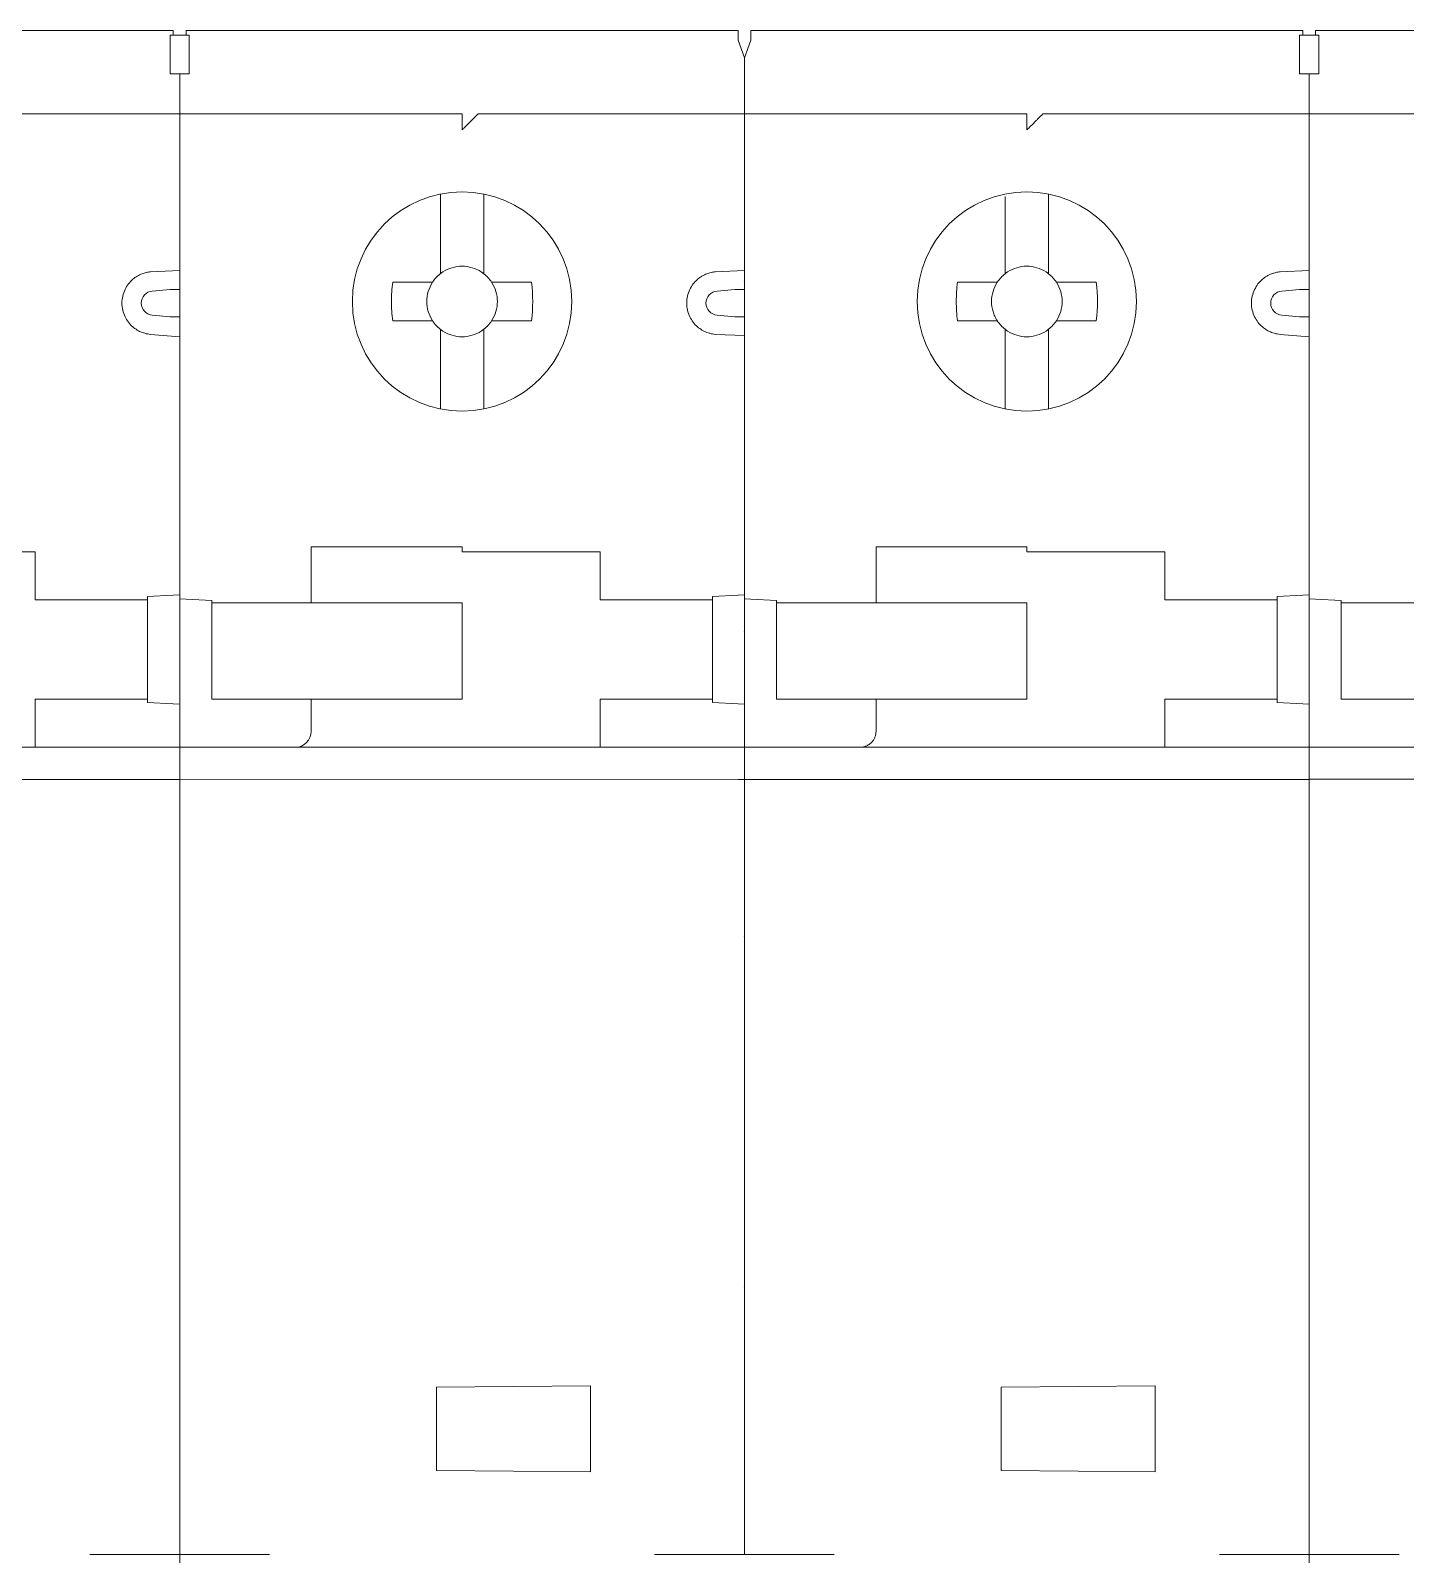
# Model space of a CAD drawing. Header units: millimetres. Extents: x 4137 to 6698, y 1400 to 3585.
# Drawn here: x 4425.37 to 4468.22, y 3019.04 to 3066.55 of the extents above; entities that cross this region are included whole.
import ezdxf

# ---------------------------------------------------------------- set-up
doc = ezdxf.new("R2010")
doc.units = ezdxf.units.MM
doc.layers.add('000-PI-Oprema', color=30, linetype='Continuous', lineweight=5)

msp = doc.modelspace()

# ---------------------------------------------------------------- linework, layer by layer
at = {"layer": '000-PI-Oprema', "color": 0, "lineweight": 0}
for p, q in [((4425.042, 3066.553), (4429.822, 3066.553)), ((4429.722, 3066.403), (4429.822, 3066.403)), ((4429.822, 3066.403), (4430.222, 3066.403)), ((4430.222, 3066.553), (4435.022, 3066.553)), ((4430.222, 3066.403), (4430.322, 3066.403)), ((4435.022, 3066.553), (4442.642, 3066.553)), ((4442.642, 3066.553), (4447.422, 3066.553)), ((4447.822, 3066.553), (4452.622, 3066.553)), ((4452.622, 3066.553), (4460.242, 3066.553)), ((4460.242, 3066.553), (4465.022, 3066.553)), ((4464.922, 3066.403), (4465.022, 3066.403)), ((4465.022, 3066.403), (4465.422, 3066.403)), ((4465.422, 3066.553), (4470.222, 3066.553)), ((4465.422, 3066.403), (4465.522, 3066.403)), ((4447.622, 3065.703), (4447.422, 3066.253)), ((4447.822, 3066.253), (4447.622, 3065.703)), ((4429.722, 3065.203), (4429.722, 3065.503)), ((4430.322, 3065.203), (4430.322, 3065.503)), ((4447.622, 3065.703), (4447.622, 3063.103)), ((4447.622, 3065.703), (4447.622, 3063.103)), ((4464.922, 3065.203), (4464.922, 3065.503)), ((4465.522, 3065.203), (4465.522, 3065.503)), ((4430.322, 3065.203), (4429.722, 3065.203)), ((4430.022, 3065.203), (4430.022, 3059.383)), ((4465.522, 3065.203), (4464.922, 3065.203)), ((4465.222, 3065.203), (4465.222, 3059.383)), ((4421.722, 3063.953), (4429.822, 3063.953)), ((4429.822, 3063.953), (4438.822, 3063.953)), ((4439.322, 3063.953), (4447.622, 3063.953)), ((4456.422, 3063.953), (4447.622, 3063.953)), ((4456.922, 3063.953), (4465.022, 3063.953)), ((4465.022, 3063.953), (4474.022, 3063.953)), ((4447.622, 3063.103), (4447.622, 3059.383)), ((4447.622, 3063.103), (4447.622, 3048.832)), ((4438.147, 3061.454), (4438.147, 3061.379)), ((4438.147, 3061.379), (4438.147, 3059.259)), ((4439.497, 3061.379), (4439.497, 3061.454)), ((4439.497, 3059.259), (4439.497, 3061.379)), ((4455.747, 3061.379), (4455.747, 3059.259)), ((4457.097, 3061.379), (4457.097, 3061.454)), ((4457.097, 3059.259), (4457.097, 3061.379)), ((4430.022, 3056.723), (4430.022, 3059.383)), ((4438.147, 3058.972), (4438.147, 3059.259)), ((4439.497, 3058.972), (4439.497, 3059.259)), ((4455.747, 3058.972), (4455.747, 3059.259)), ((4457.097, 3058.972), (4457.097, 3059.259)), ((4465.222, 3056.723), (4465.222, 3059.383)), ((4430.022, 3059.066), (4429.116, 3059.028)), ((4436.659, 3058.703), (4437.516, 3058.703)), ((4440.129, 3058.703), (4440.986, 3058.703)), ((4447.622, 3059.066), (4446.716, 3059.028)), ((4447.622, 3058.753), (4447.617, 3058.739)), ((4454.259, 3058.703), (4455.116, 3058.703)), ((4457.729, 3058.703), (4458.586, 3058.703)), ((4465.222, 3059.066), (4464.316, 3059.028)), ((4429.722, 3058.479), (4429.168, 3058.43)), ((4447.322, 3058.479), (4446.768, 3058.43)), ((4447.622, 3058.479), (4447.622, 3057.627)), ((4464.922, 3058.479), (4464.368, 3058.43)), ((4429.722, 3057.627), (4429.168, 3057.676)), ((4436.659, 3057.503), (4437.516, 3057.503)), ((4440.986, 3057.503), (4440.129, 3057.503)), ((4447.322, 3057.627), (4446.768, 3057.676)), ((4454.259, 3057.503), (4455.116, 3057.503)), ((4458.586, 3057.503), (4457.729, 3057.503)), ((4464.922, 3057.627), (4464.368, 3057.676)), ((4429.116, 3057.078), (4430.022, 3056.999)), ((4438.147, 3056.947), (4438.147, 3057.235)), ((4438.147, 3056.947), (4438.147, 3054.827)), ((4439.497, 3056.947), (4439.497, 3057.235)), ((4439.497, 3054.827), (4439.497, 3056.947)), ((4446.716, 3057.078), (4447.622, 3057.04)), ((4455.747, 3056.947), (4455.747, 3057.235)), ((4455.747, 3056.947), (4455.747, 3054.827)), ((4457.097, 3056.947), (4457.097, 3057.235)), ((4457.097, 3054.827), (4457.097, 3056.947)), ((4464.316, 3057.078), (4465.222, 3056.999)), ((4430.022, 3056.723), (4430.022, 3048.956)), ((4447.622, 3056.723), (4447.622, 3048.956)), ((4465.222, 3056.723), (4465.222, 3048.956)), ((4438.147, 3054.827), (4438.147, 3054.752)), ((4439.497, 3054.752), (4439.497, 3054.827)), ((4455.747, 3054.827), (4455.747, 3054.752)), ((4457.097, 3054.752), (4457.097, 3054.827)), ((4447.622, 3052.803), (4447.617, 3052.808)), ((4447.627, 3052.603), (4447.622, 3052.603)), ((4421.222, 3050.303), (4425.522, 3050.303)), ((4425.522, 3050.303), (4425.522, 3048.803)), ((4438.822, 3050.453), (4434.122, 3050.453)), ((4434.122, 3048.703), (4434.122, 3050.453)), ((4438.822, 3050.303), (4438.822, 3050.453)), ((4443.122, 3050.303), (4438.822, 3050.303)), ((4443.122, 3048.803), (4443.122, 3050.303)), ((4451.722, 3050.453), (4456.422, 3050.453)), ((4451.722, 3048.703), (4451.722, 3050.453)), ((4456.422, 3050.453), (4456.422, 3050.303)), ((4456.422, 3050.303), (4460.722, 3050.303)), ((4460.722, 3050.303), (4460.722, 3048.803)), ((4425.922, 3048.803), (4425.522, 3048.803)), ((4425.922, 3048.803), (4429.022, 3048.803)), ((4429.022, 3048.903), (4429.822, 3048.945)), ((4429.022, 3048.803), (4429.022, 3048.903)), ((4429.022, 3045.703), (4429.022, 3048.803)), ((4429.822, 3048.945), (4430.022, 3048.956)), ((4430.022, 3048.956), (4430.022, 3048.832)), ((4430.022, 3048.832), (4430.222, 3048.821)), ((4430.022, 3048.803), (4430.022, 3048.832)), ((4430.022, 3048.803), (4430.022, 3045.551)), ((4430.222, 3048.821), (4431.022, 3048.779)), ((4431.022, 3048.779), (4431.022, 3048.703)), ((4431.022, 3048.703), (4434.122, 3048.703)), ((4431.022, 3048.703), (4431.022, 3045.703)), ((4434.122, 3048.703), (4434.522, 3048.703)), ((4434.522, 3048.703), (4438.822, 3048.703)), ((4438.822, 3048.703), (4438.822, 3045.703)), ((4443.522, 3048.803), (4443.122, 3048.803)), ((4446.622, 3048.803), (4443.522, 3048.803)), ((4447.422, 3048.945), (4446.622, 3048.903)), ((4446.622, 3048.803), (4446.622, 3048.903)), ((4446.622, 3045.703), (4446.622, 3048.803)), ((4447.622, 3048.956), (4447.422, 3048.945)), ((4447.622, 3048.956), (4447.622, 3045.551)), ((4447.822, 3048.821), (4447.622, 3048.832)), ((4447.622, 3044.627), (4447.622, 3048.803)), ((4447.822, 3048.821), (4448.622, 3048.779)), ((4448.622, 3048.779), (4448.622, 3048.703)), ((4448.622, 3048.703), (4451.722, 3048.703)), ((4448.622, 3048.703), (4448.622, 3045.703)), ((4451.722, 3048.703), (4452.122, 3048.703)), ((4452.122, 3048.703), (4456.422, 3048.703)), ((4456.422, 3048.703), (4456.422, 3045.703)), ((4461.122, 3048.803), (4460.722, 3048.803)), ((4461.122, 3048.803), (4464.222, 3048.803)), ((4464.222, 3048.903), (4465.022, 3048.945)), ((4464.222, 3048.803), (4464.222, 3048.903)), ((4464.222, 3045.703), (4464.222, 3048.803)), ((4465.022, 3048.945), (4465.222, 3048.956)), ((4465.222, 3048.956), (4465.222, 3048.832)), ((4465.222, 3048.832), (4465.422, 3048.821)), ((4465.222, 3048.803), (4465.222, 3048.832)), ((4465.222, 3048.803), (4465.222, 3045.551)), ((4465.422, 3048.821), (4466.222, 3048.779)), ((4466.222, 3048.779), (4466.222, 3048.703)), ((4466.222, 3048.703), (4469.322, 3048.703)), ((4466.222, 3048.703), (4466.222, 3045.703)), ((4447.617, 3047.798), (4447.622, 3047.803)), ((4447.622, 3048.003), (4447.627, 3048.003)), ((4425.522, 3045.703), (4425.922, 3045.703)), ((4425.522, 3044.203), (4425.522, 3045.703)), ((4429.022, 3045.703), (4425.922, 3045.703)), ((4429.022, 3045.603), (4429.022, 3045.703)), ((4429.022, 3045.603), (4429.822, 3045.561)), ((4429.822, 3045.561), (4430.022, 3045.551)), ((4430.022, 3044.627), (4430.022, 3045.551)), ((4434.122, 3045.703), (4431.022, 3045.703)), ((4434.122, 3045.703), (4434.522, 3045.703)), ((4434.122, 3045.703), (4434.122, 3044.703)), ((4438.822, 3045.703), (4434.522, 3045.703)), ((4443.122, 3045.703), (4443.522, 3045.703)), ((4443.122, 3045.703), (4443.122, 3044.203)), ((4446.622, 3045.703), (4443.522, 3045.703)), ((4446.622, 3045.603), (4446.622, 3045.703)), ((4447.422, 3045.561), (4446.622, 3045.603)), ((4447.422, 3045.561), (4447.622, 3045.551)), ((4447.622, 3045.551), (4447.622, 3043.353)), ((4448.622, 3045.703), (4451.722, 3045.703)), ((4452.122, 3045.703), (4451.722, 3045.703)), ((4451.722, 3045.703), (4451.722, 3044.703)), ((4456.422, 3045.703), (4452.122, 3045.703)), ((4460.722, 3045.703), (4461.122, 3045.703)), ((4460.722, 3044.203), (4460.722, 3045.703)), ((4464.222, 3045.703), (4461.122, 3045.703)), ((4464.222, 3045.603), (4464.222, 3045.703)), ((4464.222, 3045.603), (4465.022, 3045.561)), ((4465.022, 3045.561), (4465.222, 3045.551)), ((4465.222, 3044.627), (4465.222, 3045.551)), ((4469.322, 3045.703), (4466.222, 3045.703)), ((4430.022, 3044.627), (4430.022, 3043.353)), ((4447.622, 3043.353), (4447.622, 3044.627)), ((4465.222, 3044.627), (4465.222, 3043.353)), ((4412.422, 3044.203), (4430.022, 3044.203)), ((4447.622, 3044.203), (4430.022, 3044.203)), ((4447.622, 3044.203), (4465.222, 3044.203)), ((4482.822, 3044.203), (4465.222, 3044.203)), ((4429.822, 3043.203), (4412.422, 3043.203)), ((4430.022, 3043.203), (4429.822, 3043.203)), ((4430.022, 3043.353), (4430.022, 3043.203)), ((4447.422, 3043.203), (4430.022, 3043.208)), ((4430.022, 3043.203), (4430.022, 3019.036)), ((4447.422, 3043.203), (4447.622, 3043.203)), ((4447.622, 3043.353), (4447.622, 3019.186)), ((4447.622, 3019.036), (4447.622, 3043.353)), ((4465.022, 3043.203), (4447.622, 3043.203)), ((4465.222, 3043.203), (4465.022, 3043.203)), ((4465.222, 3043.353), (4465.222, 3043.203)), ((4482.622, 3043.203), (4465.222, 3043.208)), ((4465.222, 3043.203), (4465.222, 3019.036)), ((4447.617, 3038.298), (4447.622, 3038.303)), ((4447.622, 3038.503), (4447.627, 3038.503)), ((4447.622, 3036.753), (4447.617, 3036.753)), ((4447.622, 3036.153), (4447.617, 3036.158)), ((4447.627, 3036.158), (4447.622, 3036.153)), ((4447.622, 3029.051), (4447.621, 3029.056)), ((4447.622, 3028.753), (4447.627, 3028.748)), ((4447.617, 3027.417), (4447.622, 3027.403)), ((4447.622, 3027.503), (4447.627, 3027.517)), ((4438.022, 3024.253), (4442.822, 3024.295)), ((4438.022, 3021.653), (4438.022, 3024.253)), ((4442.822, 3024.295), (4442.822, 3021.611)), ((4455.622, 3024.253), (4460.422, 3024.295)), ((4455.622, 3021.653), (4455.622, 3024.253)), ((4460.422, 3024.295), (4460.422, 3021.611)), ((4442.822, 3021.611), (4438.022, 3021.653)), ((4460.422, 3021.611), (4455.622, 3021.653)), ((4427.222, 3019.036), (4429.822, 3019.036)), ((4430.022, 3019.036), (4429.822, 3019.036)), ((4430.022, 3019.036), (4430.022, 3017.794)), ((4430.222, 3019.036), (4430.022, 3019.036)), ((4430.222, 3019.036), (4432.822, 3019.036)), ((4444.822, 3019.036), (4447.422, 3019.036)), ((4447.422, 3019.036), (4447.622, 3019.036)), ((4447.822, 3019.036), (4447.622, 3019.036)), ((4447.822, 3019.036), (4450.422, 3019.036)), ((4462.422, 3019.036), (4465.022, 3019.036)), ((4465.222, 3019.036), (4465.022, 3019.036)), ((4465.222, 3019.036), (4465.222, 3017.794)), ((4465.422, 3019.036), (4465.222, 3019.036)), ((4465.422, 3019.036), (4468.022, 3019.036))]:
    msp.add_line(p, q, dxfattribs=at)
for centre in [(4438.822, 3058.103), (4456.422, 3058.103)]:
    msp.add_circle(centre, 3.418, dxfattribs=at)
for centre, radius, start, end in [((4438.822, 3058.103), 1.1, 136.9319, 146.9443), ((4438.822, 3058.103), 1.1, 135, 136.9319), ((4438.822, 3058.103), 1.1, 123.0557, 133.0681), ((4438.822, 3058.103), 1.1, 46.9319, 56.9443), ((4438.822, 3058.103), 1.1, 45, 46.9319), ((4438.822, 3058.103), 1.1, 43.0681, 45), ((4438.822, 3058.103), 1.1, 33.0557, 43.0681), ((4456.422, 3058.103), 1.1, 136.9319, 146.9443), ((4456.422, 3058.103), 1.1, 135, 136.9319), ((4456.422, 3058.103), 1.1, 123.0557, 133.0681), ((4456.422, 3058.103), 1.1, 46.9319, 56.9443), ((4456.422, 3058.103), 1.1, 45, 46.9319), ((4456.422, 3058.103), 1.1, 43.0681, 45), ((4456.422, 3058.103), 1.1, 33.0557, 43.0681), ((4438.822, 3058.103), 1.1, 213.0557, 223.0681), ((4438.822, 3058.103), 1.1, 226.9319, 236.9443), ((4438.822, 3058.103), 1.1, 303.0557, 313.0681), ((4438.822, 3058.103), 1.1, 313.0681, 315), ((4438.822, 3058.103), 1.1, 315, 316.9319), ((4438.822, 3058.103), 1.1, 316.9319, 326.9443), ((4456.422, 3058.103), 1.1, 213.0557, 223.0681), ((4456.422, 3058.103), 1.1, 226.9319, 236.9443), ((4456.422, 3058.103), 1.1, 303.0557, 313.0681), ((4456.422, 3058.103), 1.1, 313.0681, 315), ((4456.422, 3058.103), 1.1, 315, 316.9319), ((4456.422, 3058.103), 1.1, 316.9319, 326.9443), ((4433.622, 3044.703), 0.5, 270, 0)]:
    msp.add_arc(centre, radius, start, end, dxfattribs=at)
for points, knots in [([(4429.722, 3066.403), (4429.722, 3066.384), (4429.722, 3066.329), (4429.722, 3066.215), (4429.722, 3066.056), (4429.722, 3065.879), (4429.722, 3065.692), (4429.722, 3065.566), (4429.722, 3065.503)], [0.287427, 0.287427, 0.287427, 0.287427, 0.3699948, 0.5001298, 0.629921, 0.7600558, 0.879771, 1, 1, 1, 1]), ([(4429.822, 3066.403), (4429.822, 3066.404), (4429.822, 3066.46), (4429.822, 3066.528), (4429.822, 3066.545), (4429.822, 3066.553)], [0, 0, 0, 0, 0.010834, 0.505413, 1, 1, 1, 1]), ([(4430.222, 3066.553), (4430.222, 3066.545), (4430.222, 3066.528), (4430.222, 3066.46), (4430.222, 3066.404), (4430.222, 3066.403)], [0, 0, 0, 0, 0.494587, 0.989166, 1, 1, 1, 1]), ([(4430.322, 3066.403), (4430.322, 3066.355), (4430.322, 3066.29), (4430.322, 3066.025), (4430.322, 3065.765), (4430.322, 3065.503)], [0.2858647, 0.2858647, 0.2858647, 0.2858647, 0.5, 0.5, 1, 1, 1, 1]), ([(4447.422, 3066.253), (4447.422, 3066.31), (4447.422, 3066.363), (4447.422, 3066.499), (4447.422, 3066.553), (4447.422, 3066.553)], [0.262243, 0.262243, 0.262243, 0.262243, 0.5, 0.5, 1, 1, 1, 1]), ([(4447.822, 3066.253), (4447.822, 3066.278), (4447.822, 3066.334), (4447.822, 3066.409), (4447.822, 3066.474), (4447.822, 3066.519), (4447.822, 3066.548), (4447.822, 3066.551), (4447.822, 3066.553)], [0.2613825, 0.2613825, 0.2613825, 0.2613825, 0.3685854, 0.5000663, 0.6285535, 0.7600358, 0.8779631, 1, 1, 1, 1]), ([(4464.922, 3066.403), (4464.922, 3066.384), (4464.922, 3066.329), (4464.922, 3066.215), (4464.922, 3066.056), (4464.922, 3065.879), (4464.922, 3065.692), (4464.922, 3065.566), (4464.922, 3065.503)], [0.287427, 0.287427, 0.287427, 0.287427, 0.3699948, 0.5001298, 0.629921, 0.7600558, 0.879771, 1, 1, 1, 1]), ([(4465.022, 3066.403), (4465.022, 3066.404), (4465.022, 3066.46), (4465.022, 3066.528), (4465.022, 3066.545), (4465.022, 3066.553)], [0, 0, 0, 0, 0.010834, 0.505413, 1, 1, 1, 1]), ([(4465.422, 3066.553), (4465.422, 3066.545), (4465.422, 3066.528), (4465.422, 3066.46), (4465.422, 3066.404), (4465.422, 3066.403)], [0, 0, 0, 0, 0.494587, 0.989166, 1, 1, 1, 1]), ([(4465.522, 3066.403), (4465.522, 3066.355), (4465.522, 3066.29), (4465.522, 3066.025), (4465.522, 3065.765), (4465.522, 3065.503)], [0.2858647, 0.2858647, 0.2858647, 0.2858647, 0.5, 0.5, 1, 1, 1, 1]), ([(4438.822, 3063.453), (4438.822, 3063.584), (4438.822, 3063.714), (4438.822, 3063.899), (4438.822, 3063.953), (4438.822, 3063.953)], [0, 0, 0, 0, 0.5, 0.5, 1, 1, 1, 1]), ([(4438.822, 3063.453), (4438.844, 3063.475), (4438.888, 3063.518), (4438.952, 3063.582), (4439.023, 3063.654), (4439.1, 3063.731), (4439.176, 3063.807), (4439.239, 3063.87), (4439.286, 3063.917), (4439.317, 3063.947), (4439.321, 3063.951), (4439.322, 3063.953)], [0, 0, 0, 0, 0.097283, 0.192791, 0.287384, 0.42418, 0.554334, 0.675821, 0.789691, 0.896334, 1, 1, 1, 1]), ([(4456.422, 3063.953), (4456.422, 3063.952), (4456.422, 3063.951), (4456.422, 3063.938), (4456.422, 3063.915), (4456.422, 3063.874), (4456.422, 3063.81), (4456.422, 3063.73), (4456.422, 3063.642), (4456.422, 3063.548), (4456.422, 3063.485), (4456.422, 3063.453)], [0, 0, 0, 0, 0.080758, 0.160392, 0.240099, 0.368585, 0.500066, 0.628554, 0.760036, 0.877963, 1, 1, 1, 1]), ([(4456.922, 3063.953), (4456.922, 3063.953), (4456.921, 3063.951), (4456.911, 3063.942), (4456.896, 3063.927), (4456.875, 3063.906), (4456.848, 3063.879), (4456.815, 3063.846), (4456.768, 3063.798), (4456.701, 3063.732), (4456.62, 3063.65), (4456.525, 3063.556), (4456.46, 3063.491), (4456.422, 3063.453)], [0, 0, 0, 0, 0.056117, 0.113833, 0.173777, 0.236509, 0.302522, 0.372235, 0.446007, 0.56933, 0.712859, 0.83153, 1, 1, 1, 1]), ([(4439.422, 3059.025), (4439.245, 3059.141), (4439.034, 3059.203), (4438.611, 3059.203), (4438.4, 3059.141), (4438.222, 3059.025)], [0, 0, 0, 0, 0.5, 0.5, 1, 1, 1, 1]), ([(4447.622, 3059.382), (4447.622, 3059.382), (4447.622, 3059.38), (4447.622, 3059.367), (4447.622, 3059.345), (4447.622, 3059.305), (4447.622, 3059.236), (4447.622, 3059.123), (4447.622, 3058.985), (4447.622, 3058.828), (4447.622, 3058.657), (4447.622, 3058.538), (4447.622, 3058.479)], [0, 0, 0, 0, 0.062572, 0.124512, 0.186422, 0.248903, 0.373491, 0.498598, 0.623567, 0.749199, 0.874318, 1, 1, 1, 1]), ([(4457.022, 3059.025), (4456.845, 3059.141), (4456.634, 3059.203), (4456.211, 3059.203), (4456, 3059.141), (4455.822, 3059.025)], [0, 0, 0, 0, 0.5, 0.5, 1, 1, 1, 1]), ([(4429.116, 3057.078), (4429.086, 3057.082), (4429.025, 3057.089), (4428.936, 3057.11), (4428.825, 3057.146), (4428.696, 3057.209), (4428.551, 3057.314), (4428.419, 3057.453), (4428.311, 3057.63), (4428.238, 3057.833), (4428.214, 3058.053), (4428.238, 3058.274), (4428.311, 3058.476), (4428.419, 3058.654), (4428.55, 3058.792), (4428.696, 3058.897), (4428.839, 3058.966), (4428.98, 3059.011), (4429.071, 3059.022), (4429.116, 3059.028)], [0, 0, 0, 0, 0.031513, 0.062833, 0.094232, 0.152293, 0.210532, 0.279327, 0.348301, 0.424071, 0.50002, 0.57579, 0.651739, 0.720534, 0.789508, 0.84757, 0.905809, 0.95275, 1, 1, 1, 1]), ([(4436.659, 3058.703), (4436.635, 3058.504), (4436.61, 3058.103), (4436.635, 3057.702), (4436.659, 3057.503), (4436.659, 3057.503)], [0, 0, 0, 0, 0.5, 1, 1.000008, 1.000008, 1.000008, 1.000008]), ([(4440.129, 3058.703), (4440.061, 3058.703), (4439.937, 3058.703), (4439.805, 3058.703), (4439.744, 3058.703)], [0, 0, 0, 0, 0.54278, 1, 1, 1, 1]), ([(4446.716, 3057.078), (4446.686, 3057.082), (4446.625, 3057.089), (4446.536, 3057.11), (4446.425, 3057.146), (4446.296, 3057.209), (4446.151, 3057.314), (4446.019, 3057.453), (4445.911, 3057.63), (4445.838, 3057.833), (4445.814, 3058.053), (4445.838, 3058.274), (4445.911, 3058.476), (4446.019, 3058.654), (4446.15, 3058.792), (4446.296, 3058.897), (4446.439, 3058.966), (4446.58, 3059.011), (4446.671, 3059.022), (4446.716, 3059.028)], [0, 0, 0, 0, 0.031513, 0.062833, 0.094232, 0.152293, 0.210532, 0.279327, 0.348301, 0.424071, 0.50002, 0.57579, 0.651739, 0.720534, 0.789508, 0.84757, 0.905809, 0.95275, 1, 1, 1, 1]), ([(4454.259, 3058.703), (4454.235, 3058.504), (4454.21, 3058.103), (4454.235, 3057.702), (4454.259, 3057.503), (4454.259, 3057.503)], [-0.000008, -0.000008, -0.000008, -0.000008, 0.499992, 0.999992, 1, 1, 1, 1]), ([(4457.729, 3058.703), (4457.661, 3058.703), (4457.537, 3058.703), (4457.405, 3058.703), (4457.344, 3058.703)], [0, 0, 0, 0, 0.54278, 1, 1, 1, 1]), ([(4464.316, 3057.078), (4464.286, 3057.082), (4464.225, 3057.089), (4464.136, 3057.11), (4464.025, 3057.146), (4463.896, 3057.209), (4463.751, 3057.314), (4463.619, 3057.453), (4463.511, 3057.63), (4463.438, 3057.833), (4463.414, 3058.053), (4463.438, 3058.274), (4463.511, 3058.476), (4463.619, 3058.654), (4463.75, 3058.792), (4463.896, 3058.897), (4464.039, 3058.966), (4464.18, 3059.011), (4464.271, 3059.022), (4464.316, 3059.028)], [0, 0, 0, 0, 0.031513, 0.062833, 0.094232, 0.152293, 0.210532, 0.279327, 0.348301, 0.424071, 0.50002, 0.57579, 0.651739, 0.720534, 0.789508, 0.84757, 0.905809, 0.95275, 1, 1, 1, 1]), ([(4429.168, 3057.676), (4429.075, 3057.684), (4428.985, 3057.728), (4428.859, 3057.866), (4428.822, 3057.96), (4428.822, 3058.147), (4428.859, 3058.24), (4428.985, 3058.378), (4429.075, 3058.422), (4429.168, 3058.43)], [0, 0, 0, 0, 0.25, 0.25, 0.5, 0.5, 0.75, 0.75, 1, 1, 1, 1]), ([(4430.022, 3058.479), (4430.022, 3058.479), (4429.99, 3058.479), (4429.879, 3058.479), (4429.801, 3058.479), (4429.722, 3058.479)], [0, 0, 0, 0, 0.5, 0.5, 1, 1, 1, 1]), ([(4446.768, 3057.676), (4446.675, 3057.684), (4446.585, 3057.728), (4446.459, 3057.866), (4446.422, 3057.96), (4446.422, 3058.147), (4446.459, 3058.24), (4446.585, 3058.378), (4446.675, 3058.422), (4446.768, 3058.43)], [0, 0, 0, 0, 0.25, 0.25, 0.5, 0.5, 0.75, 0.75, 1, 1, 1, 1]), ([(4447.622, 3058.479), (4447.622, 3058.479), (4447.59, 3058.479), (4447.479, 3058.479), (4447.401, 3058.479), (4447.322, 3058.479)], [0, 0, 0, 0, 0.5, 0.5, 1, 1, 1, 1]), ([(4464.368, 3057.676), (4464.275, 3057.684), (4464.185, 3057.728), (4464.059, 3057.866), (4464.022, 3057.96), (4464.022, 3058.147), (4464.059, 3058.24), (4464.185, 3058.378), (4464.275, 3058.422), (4464.368, 3058.43)], [0, 0, 0, 0, 0.25, 0.25, 0.5, 0.5, 0.75, 0.75, 1, 1, 1, 1]), ([(4465.222, 3058.479), (4465.222, 3058.479), (4465.19, 3058.479), (4465.079, 3058.479), (4465.001, 3058.479), (4464.922, 3058.479)], [0, 0, 0, 0, 0.5, 0.5, 1, 1, 1, 1]), ([(4437.901, 3057.503), (4437.901, 3057.503), (4437.785, 3057.68), (4437.722, 3057.892), (4437.722, 3058.103)], [0, 0, 0, 0, 0.0000079, 0.5000079, 0.5000079, 0.5000079, 0.5000079]), ([(4455.501, 3057.503), (4455.502, 3057.505), (4455.501, 3057.503), (4455.5, 3057.503), (4455.5, 3057.504), (4455.5, 3057.504), (4455.5, 3057.504), (4455.499, 3057.506), (4455.497, 3057.508), (4455.494, 3057.513), (4455.488, 3057.523), (4455.476, 3057.542), (4455.453, 3057.583), (4455.411, 3057.665), (4455.346, 3057.839), (4455.322, 3057.997), (4455.322, 3058.103)], [0, 0, 0, 0, 0.000244, 0.000244, 0.000488, 0.000977, 0.001953, 0.003906, 0.007813, 0.015625, 0.03125, 0.0625, 0.125, 0.25, 0.5, 1, 1, 1, 1]), ([(4430.022, 3057.627), (4430.022, 3057.627), (4429.993, 3057.627), (4429.876, 3057.627), (4429.793, 3057.627), (4429.722, 3057.627)], [0, 0, 0, 0, 0.5, 0.5, 1, 1, 1, 1]), ([(4437.516, 3057.503), (4437.584, 3057.503), (4437.708, 3057.503), (4437.84, 3057.503), (4437.901, 3057.503)], [0, 0, 0, 0, 0.54278, 1, 1, 1, 1]), ([(4440.129, 3057.503), (4440.061, 3057.503), (4439.937, 3057.503), (4439.805, 3057.503), (4439.744, 3057.503)], [0, 0, 0, 0, 0.540007, 1, 1, 1, 1]), ([(4447.622, 3057.627), (4447.622, 3057.627), (4447.593, 3057.627), (4447.476, 3057.627), (4447.393, 3057.627), (4447.322, 3057.627)], [0, 0, 0, 0, 0.5, 0.5, 1, 1, 1, 1]), ([(4447.622, 3057.627), (4447.622, 3057.598), (4447.622, 3057.538), (4447.622, 3057.45), (4447.622, 3057.364), (4447.622, 3057.253), (4447.622, 3057.121), (4447.622, 3056.984), (4447.622, 3056.87), (4447.622, 3056.788), (4447.622, 3056.734), (4447.622, 3056.727), (4447.622, 3056.724)], [0, 0, 0, 0, 0.06314, 0.125631, 0.188079, 0.251095, 0.376332, 0.501694, 0.62641, 0.751388, 0.875439, 1, 1, 1, 1]), ([(4455.116, 3057.503), (4455.184, 3057.503), (4455.308, 3057.503), (4455.44, 3057.503), (4455.501, 3057.503)], [0, 0, 0, 0, 0.54278, 1, 1, 1, 1]), ([(4457.729, 3057.503), (4457.661, 3057.503), (4457.537, 3057.503), (4457.405, 3057.503), (4457.344, 3057.503)], [0, 0, 0, 0, 0.540007, 1, 1, 1, 1]), ([(4465.222, 3057.627), (4465.222, 3057.627), (4465.193, 3057.627), (4465.076, 3057.627), (4464.993, 3057.627), (4464.922, 3057.627)], [0, 0, 0, 0, 0.5, 0.5, 1, 1, 1, 1]), ([(4438.222, 3057.181), (4438.4, 3057.066), (4438.611, 3057.003), (4439.034, 3057.003), (4439.245, 3057.066), (4439.422, 3057.181)], [0, 0, 0, 0, 0.5, 0.5, 1, 1, 1, 1]), ([(4455.822, 3057.181), (4456, 3057.066), (4456.211, 3057.003), (4456.634, 3057.003), (4456.845, 3057.066), (4457.022, 3057.181)], [0, 0, 0, 0, 0.5, 0.5, 1, 1, 1, 1]), ([(4451.222, 3044.203), (4451.243, 3044.204), (4451.281, 3044.205), (4451.333, 3044.215), (4451.376, 3044.227), (4451.434, 3044.248), (4451.501, 3044.284), (4451.578, 3044.347), (4451.641, 3044.423), (4451.687, 3044.512), (4451.717, 3044.606), (4451.721, 3044.672), (4451.722, 3044.703)], [0, 0, 0, 0, 0.090538, 0.168629, 0.234274, 0.28748, 0.430983, 0.554467, 0.680811, 0.79553, 0.900937, 1, 1, 1, 1]), ([(4430.022, 3043.303), (4430.022, 3043.299), (4430.022, 3043.293), (4430.022, 3043.225), (4430.022, 3043.208)], [0, 0, 0, 0, 0.751055, 1, 1, 1, 1]), ([(4447.622, 3043.353), (4447.622, 3043.352), (4447.622, 3043.35), (4447.622, 3043.335), (4447.622, 3043.307), (4447.622, 3043.263), (4447.622, 3043.223), (4447.622, 3043.203)], [0, 0, 0, 0, 0.169382, 0.332374, 0.500748, 0.7482, 1, 1, 1, 1]), ([(4465.222, 3043.303), (4465.222, 3043.299), (4465.222, 3043.293), (4465.222, 3043.225), (4465.222, 3043.208)], [0, 0, 0, 0, 0.751055, 1, 1, 1, 1])]:
    msp.add_open_spline(points, degree=3, knots=knots, dxfattribs=at)
for points in [[(4437.901, 3058.703), (4437.767, 3058.703), (4437.64, 3058.703), (4437.516, 3058.703)], [(4437.722, 3058.103), (4437.722, 3058.315), (4437.785, 3058.526), (4437.901, 3058.703)], [(4438.045, 3058.881), (4438.053, 3058.89), (4438.062, 3058.898), (4438.071, 3058.907)], [(4439.922, 3058.103), (4439.922, 3058.315), (4439.86, 3058.526), (4439.744, 3058.703)], [(4440.986, 3057.503), (4441.034, 3057.901), (4441.034, 3058.305), (4440.986, 3058.703)], [(4455.501, 3058.703), (4455.367, 3058.703), (4455.24, 3058.703), (4455.116, 3058.703)], [(4455.322, 3058.103), (4455.322, 3058.315), (4455.385, 3058.526), (4455.501, 3058.703)], [(4455.645, 3058.881), (4455.653, 3058.89), (4455.662, 3058.898), (4455.671, 3058.907)], [(4457.522, 3058.103), (4457.522, 3058.315), (4457.46, 3058.526), (4457.344, 3058.703)], [(4458.586, 3057.503), (4458.634, 3057.901), (4458.634, 3058.305), (4458.586, 3058.703)], [(4439.744, 3057.503), (4439.86, 3057.68), (4439.922, 3057.892), (4439.922, 3058.103)], [(4457.344, 3057.503), (4457.46, 3057.68), (4457.522, 3057.892), (4457.522, 3058.103)], [(4438.045, 3057.325), (4438.036, 3057.334), (4438.027, 3057.343), (4438.019, 3057.352)], [(4438.071, 3057.3), (4438.062, 3057.308), (4438.053, 3057.317), (4438.045, 3057.325)], [(4455.645, 3057.325), (4455.636, 3057.334), (4455.627, 3057.343), (4455.619, 3057.352)], [(4455.671, 3057.3), (4455.662, 3057.308), (4455.653, 3057.317), (4455.645, 3057.325)]]:
    msp.add_open_spline(points, degree=3, dxfattribs=at)

doc.saveas('drawing.dxf')
